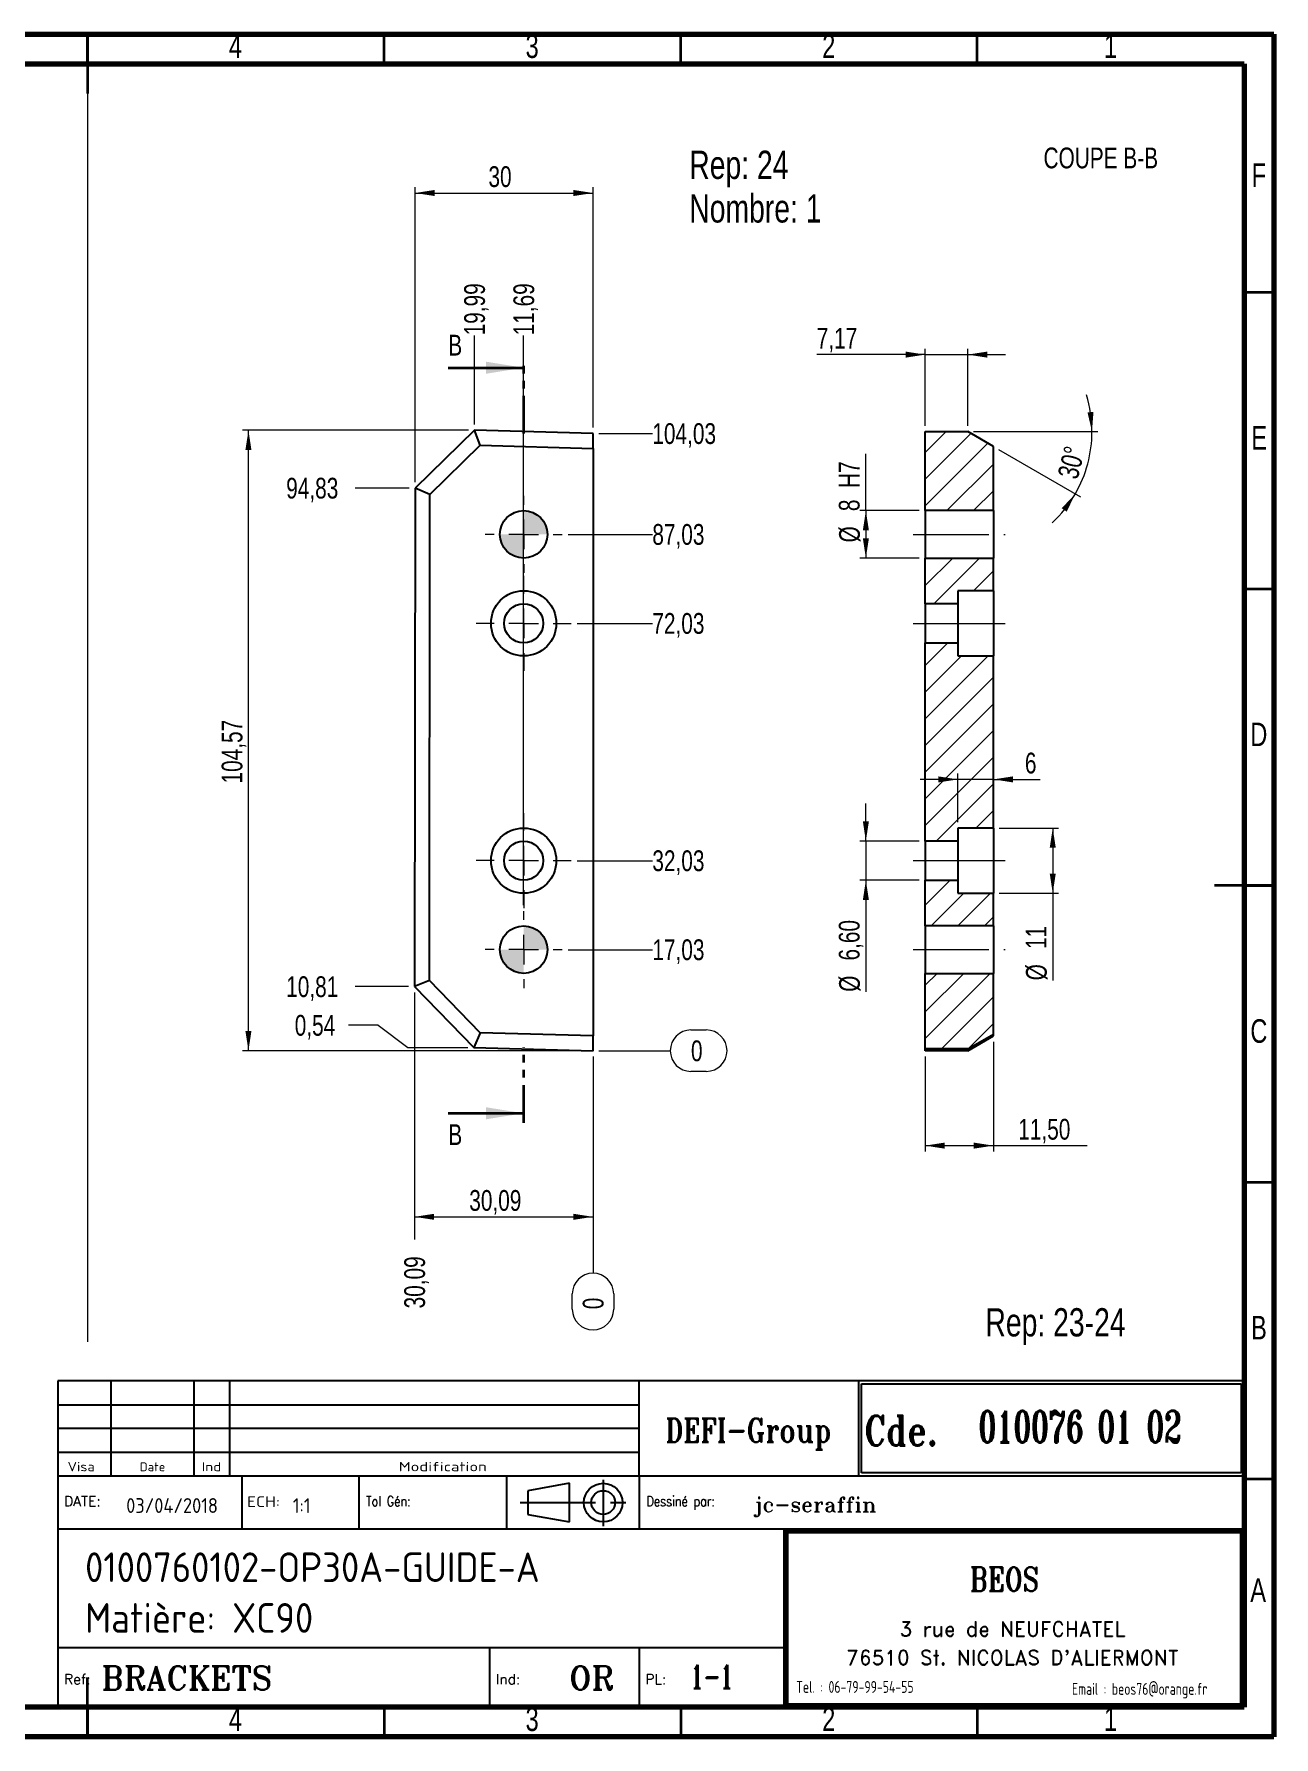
# Model space of a CAD drawing. Header units: millimetres. Extents: x 15 to 415, y 5 to 292.
# Drawn here: x 206 to 415, y 5 to 292 of the extents above; entities that cross this region are included whole.
import ezdxf

# ---------------------------------------------------------------- set-up
doc = ezdxf.new("R2010")
doc.units = ezdxf.units.MM
doc.linetypes.add('CENTERX2', pattern=[20.32, 12.7, -2.54, 2.54, -2.54])
doc.linetypes.add('PHANTOM', pattern=[12.7, 6.35, -1.27, 1.27, -1.27, 1.27, -1.27])
doc.layers.add('DIMENSIONS', color=176, linetype='Continuous')
doc.styles.add('SLDTEXTSTYLE0', font='TXT', dxfattribs={"width": 0.75})
doc.styles.add('SLDTEXTSTYLE1', font='ISOCP')
doc.styles.add('SLDTEXTSTYLE10', font='ISOCP', dxfattribs={"width": 1.147311})
doc.styles.add('SLDTEXTSTYLE11', font='ISOCP', dxfattribs={"width": 1.385904})
doc.styles.add('SLDTEXTSTYLE12', font='ISOCP', dxfattribs={"width": 1.246461})
doc.styles.add('SLDTEXTSTYLE13', font='ROMAND')
doc.styles.add('SLDTEXTSTYLE2', font='ROMANT', dxfattribs={"width": 0.8})
doc.styles.add('SLDTEXTSTYLE3', font='ISOCP', dxfattribs={"width": 0.8})
doc.styles.add('SLDTEXTSTYLE4', font='ROMANS', dxfattribs={"width": 0.8})
doc.styles.add('SLDTEXTSTYLE5', font='ROMANT')
doc.styles.add('SLDTEXTSTYLE6', font='ROMANS')
doc.styles.add('SLDTEXTSTYLE7', font='ROMANT', dxfattribs={"width": 0.65})
doc.styles.add('SLDTEXTSTYLE8', font='ISOCP', dxfattribs={"width": 1.446157})
doc.styles.add('SLDTEXTSTYLE9', font='ISOCP', dxfattribs={"width": 1.294402})
doc.dimstyles.new('SLDDIMSTYLE0', dxfattribs={"dimtxt": 3.5, "dimasz": 3.302, "dimexe": 0, "dimexo": 0.0625, "dimgap": 0.875, "dimtad": 0, "dimtih": 1, "dimtoh": 1, "dimdec": 0, "dimrnd": 1e-09, "dimdsep": 46, "dimtxsty": 'SLDTEXTSTYLE0', "dimblk1": 'NONE', "dimblk2": 'NONE', "dimsah": 1, "dimcen": 0.09, "dimadec": 0, "dimazin": 2, "dimtfac": 1, "dimtdec": 0, "dimtofl": 0, "dimtmove": 0, "dimatfit": 3, "dimldrblk": 'NONE', "dimfxl": 1, "dimfrac": 2, "dimtolj": 1, "dimtzin": 12, "dimarcsym": 0})
doc.dimstyles.new('SLDDIMSTYLE1', dxfattribs={"dimtxt": 3.5, "dimasz": 3.302, "dimexe": 0, "dimexo": 0.0625, "dimgap": 0.875, "dimtad": 0, "dimtih": 1, "dimtoh": 1, "dimrnd": 1e-09, "dimdsep": 46, "dimtxsty": 'SLDTEXTSTYLE0', "dimblk1": 'NONE', "dimblk2": 'NONE', "dimsah": 1, "dimcen": 0.09, "dimadec": 0, "dimazin": 2, "dimtfac": 1, "dimtofl": 0, "dimtmove": 0, "dimatfit": 3, "dimldrblk": 'NONE', "dimfxl": 1, "dimfrac": 2, "dimtolj": 1, "dimtzin": 12, "dimarcsym": 0})
doc.dimstyles.new('SLDDIMSTYLE2', dxfattribs={"dimtxt": 3.5, "dimasz": 3.302, "dimexe": 0, "dimexo": 0.0625, "dimgap": 0.875, "dimtad": 0, "dimtih": 1, "dimtoh": 1, "dimrnd": 1e-09, "dimzin": 12, "dimdsep": 46, "dimtxsty": 'SLDTEXTSTYLE0', "dimblk1": 'NONE', "dimblk2": 'NONE', "dimsah": 1, "dimcen": 0.09, "dimadec": 0, "dimazin": 3, "dimtfac": 1, "dimtofl": 0, "dimtmove": 0, "dimatfit": 3, "dimldrblk": 'NONE', "dimfxl": 1, "dimfrac": 2, "dimtolj": 1, "dimtzin": 12, "dimarcsym": 0})
doc.dimstyles.new('SLDDIMSTYLE3', dxfattribs={"dimtxt": 3.5, "dimasz": 3.302, "dimexe": 0, "dimexo": 0.0625, "dimgap": 0.875, "dimtad": 1, "dimrnd": 1e-09, "dimzin": 12, "dimdsep": 46, "dimtxsty": 'SLDTEXTSTYLE0', "dimsah": 1, "dimcen": 0.09, "dimadec": 0, "dimazin": 3, "dimtfac": 1, "dimtofl": 0, "dimtmove": 0, "dimatfit": 3, "dimfxl": 1, "dimfrac": 2, "dimtolj": 1, "dimtzin": 12, "dimarcsym": 0})
doc.dimstyles.new('SLDDIMSTYLE4', dxfattribs={"dimtxt": 3.5, "dimasz": 3.302, "dimexe": 0, "dimexo": 0.0625, "dimgap": 0.875, "dimtad": 1, "dimrnd": 1e-09, "dimzin": 12, "dimdsep": 46, "dimtxsty": 'SLDTEXTSTYLE0', "dimsah": 1, "dimcen": 0.09, "dimadec": 0, "dimazin": 3, "dimtfac": 1, "dimtmove": 0, "dimatfit": 0, "dimfxl": 1, "dimfrac": 2, "dimtolj": 1, "dimtzin": 12, "dimarcsym": 0})
doc.dimstyles.new('SLDDIMSTYLE5', dxfattribs={"dimtxt": 3.5, "dimasz": 3.302, "dimexe": 0, "dimexo": 0.0625, "dimgap": 0.875, "dimtad": 1, "dimdec": 4, "dimzin": 12, "dimdsep": 46, "dimtxsty": 'SLDTEXTSTYLE0', "dimsah": 1, "dimcen": 0.09, "dimadec": 1, "dimazin": 3, "dimtfac": 1, "dimtdec": 1, "dimtofl": 0, "dimtmove": 0, "dimatfit": 3, "dimfxl": 1, "dimfrac": 2, "dimtolj": 1, "dimtzin": 12, "dimarcsym": 0})

# ---------------------------------------------------------------- blocks, each defined once
blk = doc.blocks.new('SW_NOTE_1')
at = {"color": 0, "linetype": 'Continuous', "lineweight": 0, "char_height": 4.763, "attachment_point": 1, "style": 'SLDTEXTSTYLE0'}
for s, insert in [('Rep: 24', (0, 6.14)), ('Nombre: 1', (0, -1.21))]:
    blk.add_mtext(s, dxfattribs=dict(at, insert=insert))
blk = doc.blocks.new('_D_24')
at = {"color": 7, "linetype": 'Continuous', "lineweight": 18}
for p, q in [((316.73, 124.16), (319.32, 124.16)), ((301.22, 120.67), (313.25, 120.67)), ((319.32, 117.18), (316.73, 117.18))]:
    blk.add_line(p, q, dxfattribs=at)
for centre, start, end in [((316.73, 120.67), 90, 270), ((319.32, 120.67), 270, 90)]:
    blk.add_arc(centre, 3.49, start, end, dxfattribs=at)
at = {"color": 7, "linetype": 'Continuous', "lineweight": 18, "insert": (316.73, 122.4), "char_height": 3.5, "attachment_point": 1, "style": 'SLDTEXTSTYLE0'}
blk.add_mtext('0', dxfattribs=at)
blk = doc.blocks.new('_None')
blk = doc.blocks.new('_D_25')
at = {"color": 7, "linetype": 'Continuous', "lineweight": 18}
for p, q in [((263.99, 124.96), (258.99, 124.96)), ((263.99, 124.96), (268.99, 121.21)), ((268.99, 121.21), (279.13, 121.21))]:
    blk.add_line(p, q, dxfattribs=at)
at = {"color": 7, "linetype": 'Continuous', "lineweight": 18, "insert": (249.94, 126.7), "char_height": 3.5, "attachment_point": 1, "style": 'SLDTEXTSTYLE0'}
blk.add_mtext('0,54', dxfattribs=at)
blk = doc.blocks.new('_D_26')
at = {"color": 7, "linetype": 'Continuous', "lineweight": 18}
blk.add_line((269.14, 131.48), (260.14, 131.48), dxfattribs=at)
at = {"color": 7, "linetype": 'Continuous', "lineweight": 18, "insert": (248.5, 133.21), "char_height": 3.5, "attachment_point": 1, "style": 'SLDTEXTSTYLE0'}
blk.add_mtext('10,81', dxfattribs=at)
blk = doc.blocks.new('_D_27')
at = {"color": 7, "linetype": 'Continuous', "lineweight": 18}
blk.add_line((296.03, 137.7), (310.22, 137.7), dxfattribs=at)
at = {"color": 7, "linetype": 'Continuous', "lineweight": 18, "insert": (310.22, 139.44), "char_height": 3.5, "attachment_point": 1, "style": 'SLDTEXTSTYLE0'}
blk.add_mtext('17,03', dxfattribs=at)
blk = doc.blocks.new('_D_28')
at = {"color": 7, "linetype": 'Continuous', "lineweight": 18}
blk.add_line((297.53, 152.7), (310.22, 152.7), dxfattribs=at)
at = {"color": 7, "linetype": 'Continuous', "lineweight": 18, "insert": (310.22, 154.44), "char_height": 3.5, "attachment_point": 1, "style": 'SLDTEXTSTYLE0'}
blk.add_mtext('32,03', dxfattribs=at)
blk = doc.blocks.new('_D_29')
at = {"color": 7, "linetype": 'Continuous', "lineweight": 18}
blk.add_line((297.53, 192.7), (310.22, 192.7), dxfattribs=at)
at = {"color": 7, "linetype": 'Continuous', "lineweight": 18, "insert": (310.22, 194.44), "char_height": 3.5, "attachment_point": 1, "style": 'SLDTEXTSTYLE0'}
blk.add_mtext('72,03', dxfattribs=at)
blk = doc.blocks.new('_D_30')
at = {"color": 7, "linetype": 'Continuous', "lineweight": 18}
blk.add_line((296.03, 207.7), (310.22, 207.7), dxfattribs=at)
at = {"color": 7, "linetype": 'Continuous', "lineweight": 18, "insert": (310.22, 209.44), "char_height": 3.5, "attachment_point": 1, "style": 'SLDTEXTSTYLE0'}
blk.add_mtext('87,03', dxfattribs=at)
blk = doc.blocks.new('_D_31')
at = {"color": 7, "linetype": 'Continuous', "lineweight": 18}
blk.add_line((269.22, 215.5), (260.14, 215.5), dxfattribs=at)
at = {"color": 7, "linetype": 'Continuous', "lineweight": 18, "insert": (248.5, 217.24), "char_height": 3.5, "attachment_point": 1, "style": 'SLDTEXTSTYLE0'}
blk.add_mtext('94,83', dxfattribs=at)
blk = doc.blocks.new('_D_32')
at = {"color": 7, "linetype": 'Continuous', "lineweight": 18}
blk.add_line((301.22, 224.7), (310.22, 224.7), dxfattribs=at)
at = {"color": 7, "linetype": 'Continuous', "lineweight": 18, "insert": (310.22, 226.44), "char_height": 3.5, "attachment_point": 1, "style": 'SLDTEXTSTYLE0'}
blk.add_mtext('104,03', dxfattribs=at)
blk = doc.blocks.new('_D_33')
at = {"color": 7, "linetype": 'Continuous', "lineweight": 18}
for p, q in [((300.22, 119.67), (300.22, 83.16)), ((296.73, 77.09), (296.73, 79.67)), ((303.71, 79.67), (303.71, 77.09))]:
    blk.add_line(p, q, dxfattribs=at)
for centre, start, end in [((300.22, 79.67), 0, 180), ((300.22, 77.09), 180, 0)]:
    blk.add_arc(centre, 3.49, start, end, dxfattribs=at)
at = {"color": 7, "linetype": 'Continuous', "lineweight": 18, "insert": (298.49, 77.09), "char_height": 3.5, "attachment_point": 1, "rotation": 90, "style": 'SLDTEXTSTYLE0'}
blk.add_mtext('0', dxfattribs=at)
blk = doc.blocks.new('_D_34')
at = {"color": 7, "linetype": 'Continuous', "lineweight": 18}
blk.add_line((288.53, 145.2), (288.53, 241.24), dxfattribs=at)
at = {"color": 7, "linetype": 'Continuous', "lineweight": 18, "insert": (286.8, 241.24), "char_height": 3.5, "attachment_point": 1, "rotation": 90, "style": 'SLDTEXTSTYLE0'}
blk.add_mtext('11,69', dxfattribs=at)
blk = doc.blocks.new('_D_35')
at = {"color": 7, "linetype": 'Continuous', "lineweight": 18}
blk.add_line((280.23, 226.24), (280.23, 241.24), dxfattribs=at)
at = {"color": 7, "linetype": 'Continuous', "lineweight": 18, "insert": (278.5, 241.24), "char_height": 3.5, "attachment_point": 1, "rotation": 90, "style": 'SLDTEXTSTYLE0'}
blk.add_mtext('19,99', dxfattribs=at)
blk = doc.blocks.new('_D_36')
at = {"color": 7, "linetype": 'Continuous', "lineweight": 18}
blk.add_line((270.14, 130.48), (270.14, 88.87), dxfattribs=at)
at = {"color": 7, "linetype": 'Continuous', "lineweight": 18, "insert": (268.4, 77.23), "char_height": 3.5, "attachment_point": 1, "rotation": 90, "style": 'SLDTEXTSTYLE0'}
blk.add_mtext('30,09', dxfattribs=at)
blk = doc.blocks.new('_D_37')
at = {"color": 7, "linetype": 'Continuous', "lineweight": 18}
for p, q in [((270.22, 216.5), (270.22, 266.24)), ((270.22, 265.24), (300.22, 265.24)), ((300.22, 225.7), (300.22, 266.24))]:
    blk.add_line(p, q, dxfattribs=at)
for points in [[(270.22, 265.24), (273.53, 264.73), (273.53, 265.75)], [(300.22, 265.24), (296.92, 265.75), (296.92, 264.73)]]:
    blk.add_solid(points, dxfattribs=at)
at = {"color": 7, "linetype": 'Continuous', "lineweight": 18, "insert": (282.59, 269.75), "char_height": 3.5, "attachment_point": 1, "style": 'SLDTEXTSTYLE0'}
blk.add_mtext('30', dxfattribs=at)
blk = doc.blocks.new('_D_38')
at = {"color": 7, "linetype": 'Continuous', "lineweight": 18}
for p, q in [((270.14, 130.48), (270.14, 91.67)), ((300.22, 119.67), (300.22, 91.67)), ((270.14, 92.67), (300.22, 92.67))]:
    blk.add_line(p, q, dxfattribs=at)
for points in [[(270.14, 92.67), (273.44, 92.16), (273.44, 93.18)], [(300.22, 92.67), (296.92, 93.18), (296.92, 92.16)]]:
    blk.add_solid(points, dxfattribs=at)
at = {"color": 7, "linetype": 'Continuous', "lineweight": 18, "insert": (279.36, 97.18), "char_height": 3.5, "attachment_point": 1, "style": 'SLDTEXTSTYLE0'}
blk.add_mtext('30,09', dxfattribs=at)
blk = doc.blocks.new('_D_39')
at = {"color": 7, "linetype": 'Continuous', "lineweight": 18}
for p, q in [((279.23, 225.24), (241.14, 225.24)), ((242.14, 120.67), (242.14, 225.24)), ((299.22, 120.67), (241.14, 120.67))]:
    blk.add_line(p, q, dxfattribs=at)
for points in [[(242.14, 225.24), (241.63, 221.94), (242.64, 221.94)], [(242.14, 120.67), (242.64, 123.97), (241.63, 123.97)]]:
    blk.add_solid(points, dxfattribs=at)
at = {"color": 7, "linetype": 'Continuous', "lineweight": 18, "insert": (237.62, 165.71), "char_height": 3.5, "attachment_point": 1, "rotation": 90, "style": 'SLDTEXTSTYLE0'}
blk.add_mtext('104,57', dxfattribs=at)
blk = doc.blocks.new('SW_CENTERMARKSYMBOL_4')
at = {"color": 0, "linetype": 'Continuous', "lineweight": 0}
for p, q in [((0, 5), (0, 6.5)), ((-5, 0), (-6.5, 0)), ((0, 0), (-2.5, 0)), ((0, 0), (0, 2.5)), ((0, 0), (0, -2.5)), ((0, 0), (2.5, 0)), ((5, 0), (6.5, 0)), ((0, -5), (0, -6.5))]:
    blk.add_line(p, q, dxfattribs=at)
blk = doc.blocks.new('SW_CENTERMARKSYMBOL_5')
at = {"color": 0, "linetype": 'Continuous', "lineweight": 0}
for p, q in [((0, 5), (0, 6.5)), ((-5, 0), (-6.5, 0)), ((0, 0), (-2.5, 0)), ((0, 0), (0, 2.5)), ((0, 0), (0, -2.5)), ((0, 0), (2.5, 0)), ((5, 0), (6.5, 0)), ((0, -5), (0, -6.5))]:
    blk.add_line(p, q, dxfattribs=at)
blk = doc.blocks.new('SW_CENTERMARKSYMBOL_6')
at = {"color": 0, "linetype": 'Continuous', "lineweight": 0}
for p, q in [((0, 5), (0, 8)), ((-5, 0), (-8, 0)), ((0, 0), (-2.5, 0)), ((0, 0), (0, 2.5)), ((0, 0), (0, -2.5)), ((0, 0), (2.5, 0)), ((5, 0), (8, 0)), ((0, -5), (0, -8))]:
    blk.add_line(p, q, dxfattribs=at)
blk = doc.blocks.new('SW_CENTERMARKSYMBOL_7')
at = {"color": 0, "linetype": 'Continuous', "lineweight": 0}
for p, q in [((0, 5), (0, 8)), ((-5, 0), (-8, 0)), ((0, 0), (-2.5, 0)), ((0, 0), (0, 2.5)), ((0, 0), (0, -2.5)), ((0, 0), (2.5, 0)), ((5, 0), (8, 0)), ((0, -5), (0, -8))]:
    blk.add_line(p, q, dxfattribs=at)
blk = doc.blocks.new('SW_DOWELSYMBOL_2')
at = {"linetype": 'Continuous', "lineweight": 0}
h = blk.add_hatch(color=0, dxfattribs=at)
edge = h.paths.add_edge_path(flags=0)
edge.add_arc((0, 0), 4, 0, 90)
edge.add_line((0, 4), (0, 0))
edge.add_line((0, 0), (4, 0))
h = blk.add_hatch(color=0, dxfattribs=at)
edge = h.paths.add_edge_path(flags=0)
edge.add_arc((0, 0), 4, 180, 270)
edge.add_line((0, -4), (0, 0))
edge.add_line((0, 0), (-4, 0))
at = {"color": 0, "linetype": 'Continuous', "lineweight": 0}
blk.add_circle((0, 0), 4, dxfattribs=at)
blk = doc.blocks.new('SW_DOWELSYMBOL_3')
at = {"linetype": 'Continuous', "lineweight": 0}
h = blk.add_hatch(color=0, dxfattribs=at)
edge = h.paths.add_edge_path(flags=0)
edge.add_arc((0, 0), 4, 0, 90)
edge.add_line((0, 4), (0, 0))
edge.add_line((0, 0), (4, 0))
h = blk.add_hatch(color=0, dxfattribs=at)
edge = h.paths.add_edge_path(flags=0)
edge.add_arc((0, 0), 4, 180, 270)
edge.add_line((0, -4), (0, 0))
edge.add_line((0, 0), (-4, 0))
at = {"color": 0, "linetype": 'Continuous', "lineweight": 0}
blk.add_circle((0, 0), 4, dxfattribs=at)
blk = doc.blocks.new('_D_40')
at = {"color": 7, "linetype": 'Continuous', "lineweight": 18}
for p, q in [((368.71, 158.2), (378.71, 158.2)), ((377.71, 158.2), (377.71, 147.2)), ((368.71, 147.2), (378.71, 147.2)), ((377.71, 147.2), (377.71, 132.53))]:
    blk.add_line(p, q, dxfattribs=at)
for points in [[(377.71, 158.2), (377.21, 154.9), (378.22, 154.9)], [(377.71, 147.2), (378.22, 150.51), (377.21, 150.51)]]:
    blk.add_solid(points, dxfattribs=at)
at = {"color": 7, "linetype": 'Continuous', "lineweight": 18, "char_height": 3.5, "attachment_point": 1, "rotation": 90, "style": 'SLDTEXTSTYLE0'}
for s, insert in [('11', (373.15, 137.81)), ('%%c', (373.2, 132.53))]:
    blk.add_mtext(s, dxfattribs=dict(at, insert=insert))
blk = doc.blocks.new('_D_41')
at = {"color": 7, "linetype": 'Continuous', "lineweight": 18}
for p, q in [((361.71, 159.2), (361.71, 167.4)), ((361.71, 166.4), (355.36, 166.4)), ((367.71, 166.4), (361.71, 166.4)), ((367.71, 166.4), (375.6, 166.4))]:
    blk.add_line(p, q, dxfattribs=at)
for points in [[(361.71, 166.4), (358.41, 166.91), (358.41, 165.89)], [(367.71, 166.4), (371.02, 165.89), (371.02, 166.91)]]:
    blk.add_solid(points, dxfattribs=at)
at = {"color": 7, "linetype": 'Continuous', "lineweight": 18, "insert": (373.02, 170.91), "char_height": 3.5, "attachment_point": 1, "style": 'SLDTEXTSTYLE0'}
blk.add_mtext('6', dxfattribs=at)
blk = doc.blocks.new('_D_42')
at = {"color": 7, "linetype": 'Continuous', "lineweight": 18}
for p, q in [((346.21, 156), (346.21, 162.35)), ((355.21, 156), (345.21, 156)), ((346.21, 156), (346.21, 149.4)), ((355.21, 149.4), (345.21, 149.4)), ((346.21, 149.4), (346.21, 130.6))]:
    blk.add_line(p, q, dxfattribs=at)
for points in [[(346.21, 156), (346.72, 159.31), (345.71, 159.31)], [(346.21, 149.4), (345.71, 146.1), (346.72, 146.1)]]:
    blk.add_solid(points, dxfattribs=at)
at = {"color": 7, "linetype": 'Continuous', "lineweight": 18, "char_height": 3.5, "attachment_point": 1, "rotation": 90, "style": 'SLDTEXTSTYLE0'}
for s, insert in [('6,60', (341.65, 135.87)), ('%%c', (341.7, 130.6))]:
    blk.add_mtext(s, dxfattribs=dict(at, insert=insert))
blk = doc.blocks.new('_D_43')
at = {"color": 7, "linetype": 'Continuous', "lineweight": 18}
for p, q in [((367.71, 122.17), (367.71, 103.67)), ((356.21, 119.67), (356.21, 103.67)), ((356.21, 104.67), (367.71, 104.67)), ((367.71, 104.67), (383.53, 104.67))]:
    blk.add_line(p, q, dxfattribs=at)
for points in [[(356.21, 104.67), (359.52, 104.16), (359.52, 105.18)], [(367.71, 104.67), (364.41, 105.18), (364.41, 104.16)]]:
    blk.add_solid(points, dxfattribs=at)
at = {"color": 7, "linetype": 'Continuous', "lineweight": 18, "insert": (371.9, 109.18), "char_height": 3.5, "attachment_point": 1, "style": 'SLDTEXTSTYLE0'}
blk.add_mtext('11,50', dxfattribs=at)
blk = doc.blocks.new('_D_44')
at = {"color": 7, "linetype": 'Continuous', "lineweight": 18}
for p, q in [((364.38, 225.02), (385.33, 225.02)), ((368.58, 222.02), (382.39, 214.04))]:
    blk.add_line(p, q, dxfattribs=at)
for start, end in [(0, 17.2008), (329.9911, 0), (312.7903, 329.9911)]:
    blk.add_arc((363.38, 225.02), 20.95, start, end, dxfattribs=at)
for points in [[(384.33, 225.02), (384.58, 228.35), (383.57, 228.27)], [(381.52, 214.54), (379.23, 212.11), (380.07, 211.53)]]:
    blk.add_solid(points, dxfattribs=at)
at = {"color": 7, "linetype": 'Continuous', "lineweight": 18, "insert": (378.49, 217.65), "char_height": 3.5, "attachment_point": 1, "rotation": 76.0738, "style": 'SLDTEXTSTYLE0'}
blk.add_mtext('30°', dxfattribs=at)
blk = doc.blocks.new('_D_45')
at = {"color": 7, "linetype": 'Continuous', "lineweight": 18}
for p, q in [((356.21, 226.02), (356.21, 239)), ((363.38, 226.02), (363.38, 239)), ((356.21, 238), (337.93, 238)), ((356.21, 238), (363.38, 238)), ((363.38, 238), (369.73, 238))]:
    blk.add_line(p, q, dxfattribs=at)
for points in [[(356.21, 238), (352.91, 238.51), (352.91, 237.49)], [(363.38, 238), (366.69, 237.49), (366.69, 238.51)]]:
    blk.add_solid(points, dxfattribs=at)
at = {"color": 7, "linetype": 'Continuous', "lineweight": 18, "insert": (337.93, 242.51), "char_height": 3.5, "attachment_point": 1, "style": 'SLDTEXTSTYLE0'}
blk.add_mtext('7,17', dxfattribs=at)
blk = doc.blocks.new('_D_46')
at = {"color": 7, "linetype": 'Continuous', "lineweight": 18}
for p, q in [((346.21, 211.7), (346.21, 221.27)), ((355.21, 211.7), (345.21, 211.7)), ((346.21, 211.7), (346.21, 203.7)), ((355.21, 203.7), (345.21, 203.7))]:
    blk.add_line(p, q, dxfattribs=at)
for points in [[(346.21, 211.7), (345.71, 208.4), (346.72, 208.4)], [(346.21, 203.7), (346.72, 207.01), (345.71, 207.01)]]:
    blk.add_solid(points, dxfattribs=at)
at = {"color": 7, "linetype": 'Continuous', "lineweight": 18, "char_height": 3.5, "attachment_point": 1, "rotation": 90, "style": 'SLDTEXTSTYLE0'}
for s, insert in [('H7', (341.65, 215.51)), ('8', (341.65, 211.62)), ('%%c', (341.7, 206.34))]:
    blk.add_mtext(s, dxfattribs=dict(at, insert=insert))

msp = doc.modelspace()

# ---------------------------------------------------------------- hatches: boundary and pattern name
at = {"linetype": 'Continuous', "lineweight": 18}
h = msp.add_hatch(dxfattribs=at)
h.set_pattern_fill('ANSI31', style=0)
h.paths.add_polyline_path([(367.71379, 211.70347), (367.71379, 222.51622), (363.38366, 225.01712), (356.21379, 225.01712), (356.21379, 211.70347)], flags=0)
h = msp.add_hatch(dxfattribs=at)
h.set_pattern_fill('ANSI31', style=0)
h.paths.add_polyline_path([(367.71379, 203.70347), (356.21379, 203.70347), (356.21379, 196.00347), (361.71379, 196.00347), (361.71379, 198.20347), (367.71379, 198.20347)], flags=0)
h = msp.add_hatch(dxfattribs=at)
h.set_pattern_fill('ANSI31', style=0)
h.paths.add_polyline_path([(356.21379, 156.00347), (361.71379, 156.00347), (361.71379, 158.20347), (367.71379, 158.20347), (367.71379, 187.20347), (361.71379, 187.20347), (361.71379, 189.40347), (356.21379, 189.40347)], flags=0)
h = msp.add_hatch(dxfattribs=at)
h.set_pattern_fill('ANSI31', style=0)
h.paths.add_polyline_path([(356.21379, 141.70347), (367.71379, 141.70347), (367.71379, 147.20347), (361.71379, 147.20347), (361.71379, 149.40347), (356.21379, 149.40347)], flags=0)
h = msp.add_hatch(dxfattribs=at)
h.set_pattern_fill('ANSI31', style=0)
h.paths.add_polyline_path([(356.21379, 120.98344), (363.38366, 120.98344), (367.71379, 123.48434), (367.71379, 133.70347), (356.21379, 133.70347)], flags=0)

# ---------------------------------------------------------------- linework, layer by layer
at = {"color": 7, "linetype": 'Continuous', "lineweight": 70}
for p, q in [((15, 292), (415, 292)), ((415, 292), (415, 5)), ((20, 287), (410, 287)), ((410, 287), (410, 10)), ((410, 10), (20, 10)), ((415, 5), (15, 5))]:
    msp.add_line(p, q, dxfattribs=at)
at = {"color": 7, "linetype": 'Continuous', "lineweight": 35}
for p, q in [((215, 292), (215, 282)), ((215, 287), (215, 292)), ((265, 287), (265, 292)), ((315, 287), (315, 292)), ((365, 287), (365, 292)), ((410, 248.5), (415, 248.5)), ((275.83059, 235.78809), (288.53059, 235.78809)), ((410, 198.5), (415, 198.5)), ((415, 148.5), (405, 148.5)), ((410, 148.5), (415, 148.5)), ((275.83059, 110.12141), (288.53059, 110.12141)), ((410, 98.5), (415, 98.5)), ((410, 48.5), (415, 48.5)), ((215, 5), (215, 15)), ((215, 10), (215, 5)), ((265, 10), (265, 5)), ((315, 10), (315, 5)), ((365, 10), (365, 5))]:
    msp.add_line(p, q, dxfattribs=at)
at = {"color": 7, "linetype": 'Continuous', "lineweight": 18}
msp.add_line((215, 282), (215, 71.59225), dxfattribs=at)
at = {"color": 7, "linetype": 'PHANTOM', "lineweight": 35}
for p, q in [((288.53059, 224.67559), (288.53059, 237.37559)), ((288.53059, 108.53391), (288.53059, 121.24026))]:
    msp.add_line(p, q, dxfattribs=at)
at = {"color": 7, "linetype": 'Continuous', "lineweight": 25}
for p, q in [((280.23316, 225.2397), (270.2231, 215.50462)), ((281.2202, 222.71232), (280.23316, 225.2397)), ((300.22264, 224.70347), (280.23316, 225.2397)), ((300.22264, 222.20257), (300.22264, 224.70347)), ((356.21379, 211.70347), (356.21379, 225.01712)), ((356.21379, 225.01712), (363.38366, 225.01712)), ((367.71379, 222.51622), (363.38366, 225.01712)), ((272.72201, 214.44758), (281.2202, 222.71232)), ((281.2202, 222.71232), (300.22264, 222.20257)), ((300.22264, 222.20257), (300.22264, 123.1707)), ((367.71379, 211.70347), (367.71379, 222.51622)), ((270.2231, 215.50462), (270.13633, 131.48047)), ((272.72201, 214.44758), (270.2231, 215.50462)), ((272.63738, 132.49459), (272.72201, 214.44758)), ((356.21379, 211.70347), (356.21379, 203.70347)), ((367.71379, 211.70347), (356.21379, 211.70347)), ((367.71379, 211.70347), (367.71379, 203.70347)), ((356.21379, 203.70347), (367.71379, 203.70347)), ((356.21379, 196.00347), (356.21379, 203.70347)), ((367.71379, 198.20347), (367.71379, 203.70347)), ((367.71379, 198.20347), (361.71379, 198.20347)), ((361.71379, 198.20347), (361.71379, 196.00347)), ((367.71379, 198.20347), (367.71379, 187.20347)), ((356.21379, 196.00347), (356.21379, 189.40347)), ((361.71379, 196.00347), (356.21379, 196.00347)), ((361.71379, 196.00347), (361.71379, 189.40347)), ((356.21379, 156.00347), (356.21379, 189.40347)), ((356.21379, 189.40347), (361.71379, 189.40347)), ((361.71379, 189.40347), (361.71379, 187.20347)), ((361.71379, 187.20347), (367.71379, 187.20347)), ((367.71379, 158.20347), (367.71379, 187.20347)), ((367.71379, 158.20347), (361.71379, 158.20347)), ((361.71379, 158.20347), (361.71379, 156.00347)), ((367.71379, 158.20347), (367.71379, 147.20347)), ((361.71379, 156.00347), (356.21379, 156.00347)), ((356.21379, 156.00347), (356.21379, 149.40347)), ((361.71379, 156.00347), (361.71379, 149.40347)), ((356.21379, 149.40347), (361.71379, 149.40347)), ((356.21379, 141.70347), (356.21379, 149.40347)), ((361.71379, 149.40347), (361.71379, 147.20347)), ((361.71379, 147.20347), (367.71379, 147.20347)), ((367.71379, 141.70347), (367.71379, 147.20347)), ((367.71379, 141.70347), (356.21379, 141.70347)), ((356.21379, 141.70347), (356.21379, 133.70347)), ((367.71379, 141.70347), (367.71379, 133.70347)), ((272.63738, 132.49459), (270.13633, 131.48047)), ((281.20911, 123.68074), (272.63738, 132.49459)), ((356.21379, 120.98344), (356.21379, 133.70347)), ((356.21379, 133.70347), (367.71379, 133.70347)), ((367.71379, 123.48434), (367.71379, 133.70347)), ((270.13633, 131.48047), (280.12573, 121.20891)), ((281.20911, 123.68074), (280.12573, 121.20891)), ((300.22264, 123.1707), (281.20911, 123.68074)), ((363.38366, 120.98344), (367.71379, 123.48434)), ((367.71379, 123.1707), (367.71379, 123.48434)), ((280.12573, 121.20891), (300.22264, 120.6698)), ((300.22264, 120.6698), (300.22264, 123.1707)), ((363.38366, 120.98344), (356.21379, 120.98344)), ((356.21379, 120.6698), (356.21379, 120.98344)), ((363.38366, 120.6698), (356.21379, 120.6698)), ((363.38366, 120.6698), (367.71379, 123.1707)), ((363.38366, 120.98344), (363.38366, 120.6698))]:
    msp.add_line(p, q, dxfattribs=at)
at = {"color": 7, "linetype": 'CENTERX2', "lineweight": 18}
for p, q in [((354.21379, 207.70347), (369.71379, 207.70347)), ((354.21379, 192.70347), (361.71379, 192.70347)), ((361.71379, 192.70347), (369.71379, 192.70347)), ((354.21379, 152.70347), (361.71379, 152.70347)), ((361.71379, 152.70347), (369.71379, 152.70347)), ((354.21379, 137.70347), (369.71379, 137.70347))]:
    msp.add_line(p, q, dxfattribs=at)
at = {"color": 7, "linetype": 'Continuous', "lineweight": 25}
for centre, radius in [((288.53059, 207.70347), 4), ((288.53059, 192.70347), 5.5), ((288.53059, 192.70347), 3.3), ((288.53059, 152.70347), 5.5), ((288.53059, 152.70347), 3.3), ((288.53059, 137.70347), 4)]:
    msp.add_circle(centre, radius, dxfattribs=at)
at = {"color": 7, "linetype": 'Continuous', "lineweight": 35}
for points in [[(288.53059, 235.78809), (282.18059, 236.80409), (282.18059, 234.77209)], [(288.53059, 110.12141), (282.18059, 111.13741), (282.18059, 109.10541)]]:
    msp.add_solid(points, dxfattribs=at)
at = {"layer": 'DIMENSIONS', "color": 3}
for p, q in [((308, 65), (210, 65)), ((219, 49), (219, 65)), ((233, 49), (233, 65)), ((239, 49), (239, 65)), ((210, 61), (308, 61)), ((308, 57), (210, 57)), ((210, 53), (308, 53))]:
    msp.add_line(p, q, dxfattribs=at)
at = {"layer": 'DIMENSIONS', "color": 6}
for p, q in [((210, 65), (210, 10)), ((410, 10), (410, 65)), ((410, 40), (332.38409, 40)), ((332.38409, 40), (332.38409, 10)), ((409.8, 39.8), (332.58409, 39.8)), ((332.58409, 39.8), (332.58409, 10.2)), ((409.6, 39.6), (332.78409, 39.6)), ((332.78409, 39.6), (332.78409, 10.4)), ((409.4, 39.4), (332.98409, 39.4)), ((332.98409, 39.4), (332.98409, 10.6)), ((409.4, 10.6), (409.4, 39.4)), ((409.6, 10.4), (409.6, 39.6)), ((409.8, 10.2), (409.8, 39.8)), ((210, 10), (410, 10)), ((332.58409, 10.2), (409.8, 10.2)), ((332.78409, 10.4), (409.6, 10.4)), ((332.98409, 10.6), (409.4, 10.6))]:
    msp.add_line(p, q, dxfattribs=at)
at = {"layer": 'DIMENSIONS', "color": 1}
for p, q in [((410, 65), (308, 65)), ((308, 49), (308, 65)), ((345, 49), (345, 65)), ((345.5, 49.5), (345.5, 64.5)), ((345.5, 64.5), (409.5, 64.5)), ((409.5, 64.5), (409.5, 49.5)), ((210, 49), (410, 49)), ((241, 49), (241, 40)), ((260.73069, 49), (260.73069, 40)), ((285.62034, 49), (285.62034, 40)), ((308, 49), (308, 40)), ((409.5, 49.5), (345.5, 49.5)), ((332.38409, 40), (210, 40)), ((332.38409, 20), (210, 20)), ((282.79154, 20), (282.79154, 10)), ((308, 20), (308, 10))]:
    msp.add_line(p, q, dxfattribs=at)
at = {"layer": 'DIMENSIONS'}
for p, q in [((345.5, 49.5), (345.5, 64.5)), ((345.5, 64.5), (409.5, 64.5)), ((409.5, 64.5), (409.5, 49.5)), ((409.5, 49.5), (345.5, 49.5))]:
    msp.add_line(p, q, dxfattribs=at)
at = {"layer": 'DIMENSIONS', "color": 7}
for p, q in [((296.24368, 47.75), (289.24368, 46.5)), ((289.24368, 46.5), (289.24368, 42.5)), ((296.24368, 41.25), (296.24368, 47.75)), ((289.24368, 42.5), (296.24368, 41.25))]:
    msp.add_line(p, q, dxfattribs=at)
at = {"layer": 'DIMENSIONS', "color": 3, "linetype": 'CENTERX2'}
for p, q in [((301.93393, 48.34798), (301.93393, 40.51332)), ((287.94646, 44.5), (306.20111, 44.5))]:
    msp.add_line(p, q, dxfattribs=at)
at = {"layer": 'DIMENSIONS', "color": 7}
for radius in [3.25, 2]:
    msp.add_circle((301.93393, 44.5), radius, dxfattribs=at)

# ---------------------------------------------------------------- block references
at = {"color": 7, "linetype": 'Continuous', "lineweight": 0}
for name, p in [('SW_NOTE_1', (316.44037, 266.23515)), ('SW_CENTERMARKSYMBOL_5', (288.53059, 207.70347)), ('SW_DOWELSYMBOL_2', (288.53059, 207.70347)), ('SW_CENTERMARKSYMBOL_7', (288.53059, 192.70347)), ('SW_CENTERMARKSYMBOL_6', (288.53059, 152.70347)), ('SW_CENTERMARKSYMBOL_4', (288.53059, 137.70347)), ('SW_DOWELSYMBOL_3', (288.53059, 137.70347))]:
    msp.add_blockref(name, p, dxfattribs=at)

# ---------------------------------------------------------------- texts
at = {"color": 7, "linetype": 'Continuous', "lineweight": 0, "style": 'SLDTEXTSTYLE0'}
for s, insert, char_height, attachment_point in [('4', (239.96004, 291.97306), 3.96875, 2), ('3', (289.96004, 291.97306), 3.96875, 2), ('2', (339.96004, 291.97306), 3.96875, 2), ('1', (387.46004, 291.97306), 3.96875, 2), ('COUPE B-B', (385.81415, 272.90309), 3.5, 2), ('F', (412.45774, 270.22306), 3.96875, 2), ('E', (412.50781, 225.97306), 3.96875, 2), ('D', (412.45269, 175.97306), 3.96875, 2), ('C', (412.45866, 125.97306), 3.96875, 2), ('Rep: 23-24', (366.36364, 77.26883), 4.7625, 1), ('B', (412.4706, 75.97306), 3.96875, 2), ('A', (412.33969, 31.72306), 3.96875, 2), ('4', (239.96004, 9.97306), 3.96875, 2), ('3', (289.96004, 9.97306), 3.96875, 2), ('2', (339.96004, 9.97306), 3.96875, 2), ('1', (387.46004, 9.97306), 3.96875, 2)]:
    msp.add_mtext(s, dxfattribs=dict(at, insert=insert, char_height=char_height, attachment_point=attachment_point))
at = {"color": 7, "linetype": 'Continuous', "char_height": 3.5, "attachment_point": 1, "style": 'SLDTEXTSTYLE0'}
for insert in [(275.83059, 241.3437), (275.83059, 108.27139)]:
    msp.add_mtext('B', dxfattribs=dict(at, insert=insert))
at = {"layer": 'DIMENSIONS'}
for s, insert, char_height, attachment_point, style in [('DEFI-Group', (326.4195, 58.70072), 4, 2, 'SLDTEXTSTYLE2'), ('Cde.', (346, 59.12589), 5, 1, 'SLDTEXTSTYLE2'), ('010076 01 02', (365.23096, 59.93983), 5.2916667, 1, 'SLDTEXTSTYLE7'), ('Visa', (211.6551, 51.34751), 1.567052, 1, 'SLDTEXTSTYLE12'), ('Date', (223.82407, 51.28334), 1.492431, 1, 'SLDTEXTSTYLE10'), ('Ind', (234.25446, 51.28334), 1.492431, 1, 'SLDTEXTSTYLE11'), ('Modification', (267.48919, 51.34751), 1.5670523, 1, 'SLDTEXTSTYLE8'), ('DATE:', (211.03411, 45.59841), 1.727675, 1, 'SLDTEXTSTYLE6'), ('03/04/2018', (221.53289, 45.25347), 2.5, 1, 'SLDTEXTSTYLE1'), ('ECH:', (241.91066, 45.55991), 1.814059, 1, 'SLDTEXTSTYLE9'), ('1:1', (249.61977, 45.24035), 2.5, 1, 'SLDTEXTSTYLE1'), ('Tol Gén:', (261.95157, 45.59841), 1.727675, 1, 'SLDTEXTSTYLE4'), ('Dessiné par:', (309.22087, 45.59841), 1.7276752, 1, 'SLDTEXTSTYLE4'), ('jc-seraffin', (327.35515, 45.41997), 2.5, 1, 'SLDTEXTSTYLE5'), ('0100760102-OP30A-GUIDE-A', (214.60273, 36.10658), 5, 1, 'SLDTEXTSTYLE1'), ('BEOS', (369.57079, 33.59488), 4, 2, 'SLDTEXTSTYLE2'), ('Matière: XC90', (214.60273, 27.56351), 5, 1, 'SLDTEXTSTYLE1'), ('3 rue de NEUFCHATEL', (370.90924, 24.44835), 2.5, 2, 'SLDTEXTSTYLE13'), ("76510 St. NICOLAS D'ALIERMONT", (370.90254, 19.62324), 2.5, 2, 'SLDTEXTSTYLE13'), ('Ref:', (211.03411, 15.59841), 1.727675, 1, 'SLDTEXTSTYLE6'), ('BRACKETS', (217.33673, 16.95138), 4, 1, 'SLDTEXTSTYLE5'), ('Ind:', (283.82565, 15.59841), 1.727675, 1, 'SLDTEXTSTYLE6'), ('OR', (296.19394, 16.95138), 4, 1, 'SLDTEXTSTYLE5'), ('PL:', (309.03411, 15.59841), 1.727675, 1, 'SLDTEXTSTYLE6'), ('1-1', (316.65089, 17.17305), 4, 1, 'SLDTEXTSTYLE7'), ('Tel. : 06-79-99-54-55', (344.36027, 14.42858), 2, 2, 'SLDTEXTSTYLE3'), ('Email : beos76@orange.fr', (392.37248, 14.0972), 2, 2, 'SLDTEXTSTYLE3')]:
    msp.add_mtext(s, dxfattribs=dict(at, insert=insert, char_height=char_height, attachment_point=attachment_point, style=style))

# ---------------------------------------------------------------- dimensions: what is measured, and where the dimension line sits
at = {"color": 7, "linetype": 'Continuous', "lineweight": 18}
for base, p1, p2, dimstyle, picture, middle in [((300.22264, 265.2397), (270.2231, 215.50462), (300.22264, 224.70347), 'SLDDIMSTYLE3', '_D_37', (285.17949, 265.2397)), ((363.38366, 237.99939), (356.21379, 225.01712), (363.38366, 225.01712), 'SLDDIMSTYLE4', '_D_45', (342.4591, 237.99939)), ((361.71379, 166.39988), (367.71379, 158.20347), (361.71379, 158.20347), 'SLDDIMSTYLE4', '_D_41', (374.30853, 166.39988)), ((300.22264, 92.6698), (270.13633, 131.48047), (300.22264, 120.6698), 'SLDDIMSTYLE3', '_D_38', (285.17949, 92.6698)), ((367.71379, 104.6698), (356.21379, 120.6698), (367.71379, 123.1707), 'SLDDIMSTYLE3', '_D_43', (377.71379, 104.6698))]:
    dim = msp.add_linear_dim(base=base, p1=p1, p2=p2, dimstyle=dimstyle, dxfattribs=at)
    dim.commit()
    dim.dimension.update_dxf_attribs({"geometry": picture, "text_midpoint": middle, "dimtype": 160})
for feature_location, offset, dtype, origin, dimstyle, picture, middle in [((280.23316, 225.2397), (0, 16), 1, (300.22264, 120.6698), 'SLDDIMSTYLE2', '_D_35', (280.23316, 247.05845)), ((288.53059, 144.20347), (0, 97.03622), 1, (300.22264, 120.6698), 'SLDDIMSTYLE2', '_D_34', (288.53059, 247.05845)), ((300.22264, 224.70347), (10, 0), 0, (300.22264, 120.6698), 'SLDDIMSTYLE2', '_D_32', (317.33445, 224.70347)), ((270.2231, 215.50462), (-10.08676, 0), 0, (300.22264, 120.6698), 'SLDDIMSTYLE2', '_D_31', (254.31758, 215.50462)), ((295.03059, 207.70347), (15.19205, 0), 0, (300.22264, 120.6698), 'SLDDIMSTYLE2', '_D_30', (316.04139, 207.70347)), ((296.53059, 192.70347), (13.69205, 0), 0, (300.22264, 120.6698), 'SLDDIMSTYLE2', '_D_29', (316.04139, 192.70347)), ((296.53059, 152.70347), (13.69205, 0), 0, (300.22264, 120.6698), 'SLDDIMSTYLE2', '_D_28', (316.04139, 152.70347)), ((295.03059, 137.70347), (15.19205, 0), 0, (300.22264, 120.6698), 'SLDDIMSTYLE2', '_D_27', (316.04139, 137.70347)), ((270.13633, 131.48047), (-10, 0), 0, (300.22264, 120.6698), 'SLDDIMSTYLE2', '_D_26', (254.31758, 131.48047)), ((270.13633, 131.48047), (0, -42.61092), 1, (300.22264, 120.6698), 'SLDDIMSTYLE2', '_D_36', (270.13633, 83.0508)), ((280.12573, 121.20891), (-21.13404, 3.75441), 0, (300.22264, 120.6698), 'SLDDIMSTYLE1', '_D_25', (254.466, 124.96332)), ((300.2226396127, 120.6697992577), (13.0226069555, 0), 0, (300.2226396127, 120.6697992577), 'SLDDIMSTYLE0', '_D_24', (318.0273644715, 120.6697992577)), ((300.2226396127, 120.6697992577), (0, -37.5067262951), 1, (300.2226396127, 120.6697992577), 'SLDDIMSTYLE0', '_D_33', (300.2226396127, 78.3809550594))]:
    dim = msp.add_ordinate_dim(feature_location=feature_location, offset=offset, dtype=dtype, origin=origin, dimstyle=dimstyle, dxfattribs=at)
    dim.commit()
    dim.dimension.update_dxf_attribs({"geometry": picture, "text_midpoint": middle})
dim = msp.add_angular_dim_2l(base=(383.61532, 219.59437), line1=((363.38366, 225.01712), (356.21379, 225.01712)), line2=((367.71379, 222.51622), (363.38366, 225.01712)), dimstyle='SLDDIMSTYLE5', dxfattribs=at)
dim.commit()
dim.dimension.update_dxf_attribs({"geometry": '_D_44', "text_midpoint": (383.71379, 219.97606), "dimtype": 162})
dim = msp.add_linear_dim(base=(242.13633, 225.2397), p1=(300.22264, 120.6698), p2=(280.23316, 225.2397), angle=90, dimstyle='SLDDIMSTYLE3', dxfattribs=at)
dim.commit()
dim.dimension.update_dxf_attribs({"geometry": '_D_39', "text_midpoint": (242.13633, 172.81914), "dimtype": 160})
for base, p1, p2, text, dimstyle, picture, middle in [((346.21379, 203.70347), (356.21379, 211.70347), (356.21379, 203.70347), '%%c<> H7', 'SLDDIMSTYLE3', '_D_46', (346.21379, 213.80369)), ((346.21379, 149.40347), (356.21379, 156.00347), (356.21379, 149.40347), '%%c<>', 'SLDDIMSTYLE4', '_D_42', (346.21379, 137.76007)), ((377.71379, 147.20347), (367.71379, 158.20347), (367.71379, 147.20347), '%%c<>', 'SLDDIMSTYLE3', '_D_40', (377.71379, 137.76007))]:
    dim = msp.add_linear_dim(base=base, p1=p1, p2=p2, angle=90, text=text, dimstyle=dimstyle, dxfattribs=at)
    dim.commit()
    dim.dimension.update_dxf_attribs({"geometry": picture, "text_midpoint": middle, "dimtype": 160})

doc.saveas('drawing.dxf')
